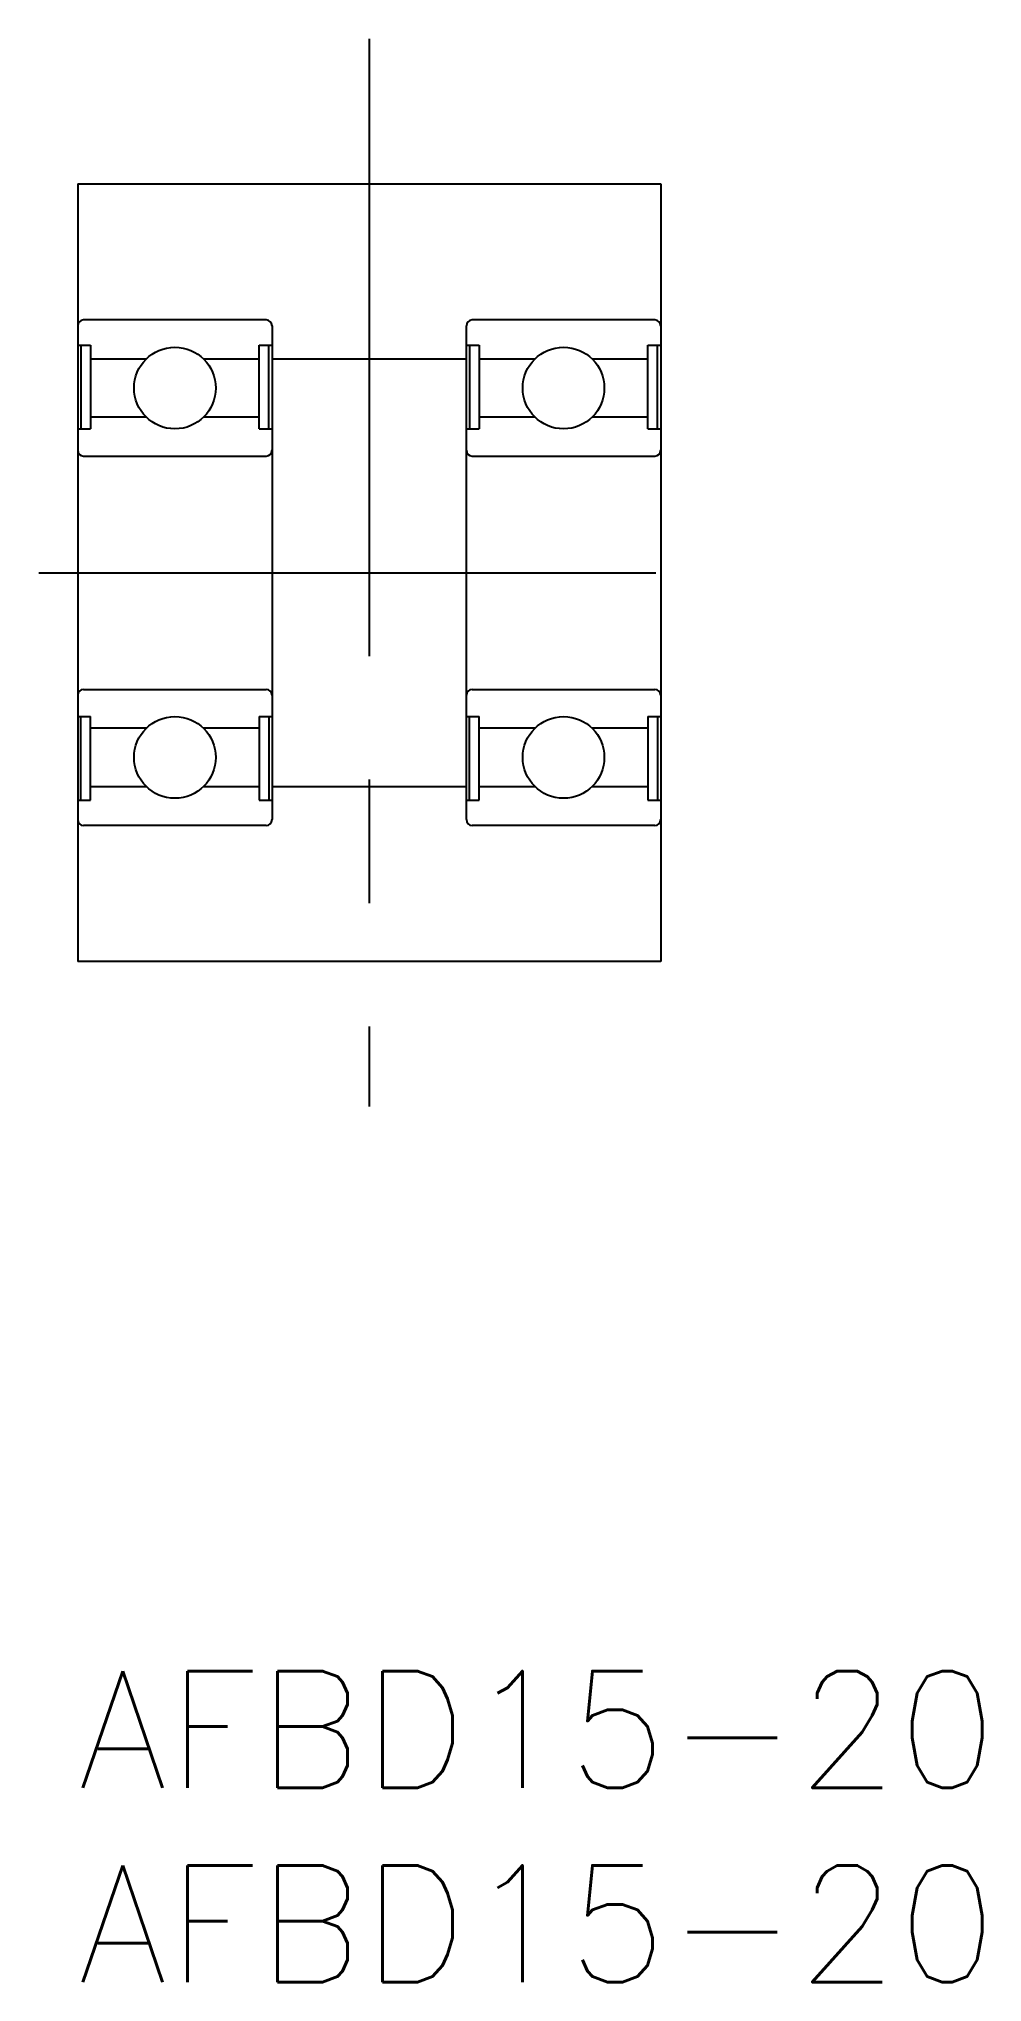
# Model space of a CAD drawing. Extents: x -1 to 23.3, y -8 to 42.
import ezdxf

# ---------------------------------------------------------------- set-up
doc = ezdxf.new("R2010")
doc.units = 0
doc.header["$LTSCALE"] = 0.5
doc.linetypes.add('CENTER', pattern=[50.8, 31.75, -6.35, 6.35, -6.35])
doc.layers.get('0').update_dxf_attribs({"linetype": 'CONTINUOUS'})
doc.layers.add('CENTER', color=1, linetype='CENTER')
doc.styles.get("Standard").update_dxf_attribs({"font": 'txt.shx', "height": 3, "bigfont": 'bigfont.shx'})

# ---------------------------------------------------------------- blocks, each defined once
blk = doc.blocks.new('*U8')
at = {"color": 7, "linetype": 'CONTINUOUS'}
blk.add_text('AFBD15-20', height=3, dxfattribs=at).set_placement((0, -3))
blk = doc.blocks.new('*U9')
at = {"color": 7, "linetype": 'CONTINUOUS'}
blk.add_text('AFBD15-20', height=3, dxfattribs=at).set_placement((0, -8))

msp = doc.modelspace()

# ---------------------------------------------------------------- linework, layer by layer
at = {"color": 7, "linetype": 'CONTINUOUS'}
for p, q in [((0, 38.246), (15, 38.246)), ((0, 38.246), (0, 18.246)), ((15, 38.246), (15, 18.246)), ((4.85, 34.746), (0.15, 34.746)), ((5, 34.596), (5, 21.896)), ((10, 21.896), (10, 34.596)), ((14.85, 34.746), (10.15, 34.746)), ((0, 34.096), (0.332, 34.096)), ((0.083, 34.096), (0.083, 31.946)), ((0.332, 34.096), (0.332, 31.946)), ((4.668, 34.096), (5, 34.096)), ((4.668, 31.946), (4.668, 34.096)), ((4.917, 31.946), (4.917, 34.096)), ((10, 34.096), (10.332, 34.096)), ((10.083, 34.096), (10.083, 31.946)), ((10.332, 34.096), (10.332, 31.946)), ((14.668, 34.096), (15, 34.096)), ((14.668, 31.946), (14.668, 34.096)), ((14.917, 31.946), (14.917, 34.096)), ((0.332, 33.746), (1.765, 33.746)), ((3.235, 33.746), (4.668, 33.746)), ((5, 33.746), (10, 33.746)), ((10.332, 33.746), (11.765, 33.746)), ((13.235, 33.746), (14.668, 33.746)), ((1.765, 32.246), (0.332, 32.246)), ((4.668, 32.246), (3.235, 32.246)), ((11.765, 32.246), (10.332, 32.246)), ((14.668, 32.246), (13.235, 32.246)), ((0, 31.946), (0.332, 31.946)), ((4.668, 31.946), (5, 31.946)), ((10, 31.946), (10.332, 31.946)), ((14.668, 31.946), (15, 31.946)), ((0.15, 31.246), (4.85, 31.246)), ((10.15, 31.246), (14.85, 31.246)), ((0.15, 25.246), (4.85, 25.246)), ((10.15, 25.246), (14.85, 25.246)), ((0, 24.546), (0.332, 24.546)), ((0.083, 22.396), (0.083, 24.546)), ((0.332, 22.396), (0.332, 24.546)), ((4.668, 24.546), (5, 24.546)), ((4.668, 24.546), (4.668, 22.396)), ((4.917, 24.546), (4.917, 22.396)), ((10, 24.546), (10.332, 24.546)), ((10.083, 22.396), (10.083, 24.546)), ((10.332, 22.396), (10.332, 24.546)), ((14.668, 24.546), (15, 24.546)), ((14.668, 24.546), (14.668, 22.396)), ((14.917, 24.546), (14.917, 22.396)), ((1.765, 24.246), (0.332, 24.246)), ((4.668, 24.246), (3.235, 24.246)), ((11.765, 24.246), (10.332, 24.246)), ((14.668, 24.246), (13.235, 24.246)), ((0.332, 22.746), (1.765, 22.746)), ((3.235, 22.746), (4.668, 22.746)), ((5, 22.746), (10, 22.746)), ((10.332, 22.746), (11.765, 22.746)), ((13.235, 22.746), (14.668, 22.746)), ((0, 22.396), (0.332, 22.396)), ((4.668, 22.396), (5, 22.396)), ((10, 22.396), (10.332, 22.396)), ((14.668, 22.396), (15, 22.396)), ((4.85, 21.746), (0.15, 21.746)), ((14.85, 21.746), (10.15, 21.746)), ((15, 18.246), (0, 18.246))]:
    msp.add_line(p, q, dxfattribs=at)
for centre in [(2.5, 32.996), (12.5, 32.996), (2.5, 23.496), (12.5, 23.496)]:
    msp.add_circle(centre, 1.05, dxfattribs=at)
for centre, start, end in [((0.15, 34.596), 90, 180), ((4.85, 34.596), 0, 90), ((10.15, 34.596), 90, 180), ((14.85, 34.596), 0, 90), ((0.15, 31.396), 180, 270), ((4.85, 31.396), 270, 0), ((10.15, 31.396), 180, 270), ((14.85, 31.396), 270, 0), ((0.15, 25.096), 90, 180), ((4.85, 25.096), 0, 90), ((10.15, 25.096), 90, 180), ((14.85, 25.096), 0, 90), ((0.15, 21.896), 180, 270), ((4.85, 21.896), 270, 0), ((10.15, 21.896), 180, 270), ((14.85, 21.896), 270, 0)]:
    msp.add_arc(centre, 0.15, start, end, dxfattribs=at)
at = {"layer": 'CENTER', "color": 1, "linetype": 'CENTER'}
for p, q in [((7.5, 41.976), (7.5, 14.516)), ((-1, 28.246), (16, 28.246))]:
    msp.add_line(p, q, dxfattribs=at)

# ---------------------------------------------------------------- block references
at = {"color": 7, "linetype": 'CONTINUOUS'}
for name in ['*U8', '*U9']:
    msp.add_blockref(name, (0, 0), dxfattribs=at)

doc.saveas('drawing.dxf')
